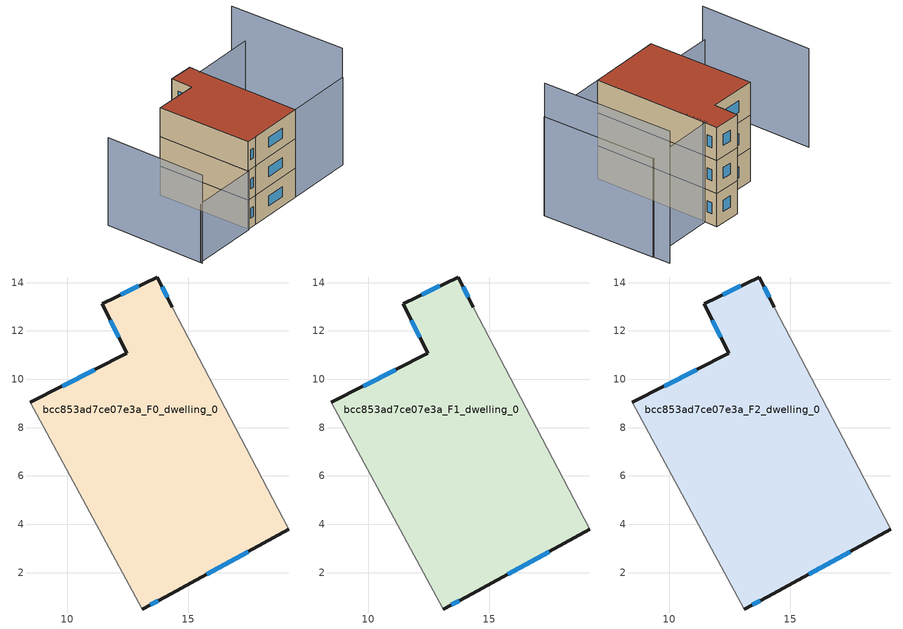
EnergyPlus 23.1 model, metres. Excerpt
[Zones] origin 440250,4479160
bcc853ad7ce07e3a_F0_dwelling_0
 floor ground (EU_floor_Construction): 14.35,12.98 19.16,3.79 14.07,1.01 13.1,0.49 8.46,9.04 12.45,11.07 11.45,13.12 13.71,14.23 z0
 wall outside (EU_wall_Construction): 14.35,12.98 13.71,14.23 11.45,13.12 12.45,11.07 8.46,9.04 / 13.1,0.49 14.07,1.01 19.16,3.79 z0:3
 wall adiabatic (EU_wall_Construction): 19.16,3.79 14.35,12.98 / 8.46,9.04 13.1,0.49 z0:3
 window (EU_Window_Construction): 14.14,13.4 13.92,13.82 / 15.76,1.93 17.48,2.86 / 13.42,0.66 13.75,0.84 / 11.12,10.4 9.78,9.71 / 11.78,12.44 12.12,11.75 / 12.96,13.86 12.2,13.49 z0.99:2.01
bcc853ad7ce07e3a_F1_dwelling_0
 floor to bcc853ad7ce07e3a_F0_dwelling_0 (EU_floor_Construction): 14.35,12.98 19.16,3.79 14.07,1.01 13.1,0.49 8.46,9.04 12.45,11.07 11.45,13.12 13.71,14.23 z3
 wall outside (EU_wall_Construction): 14.35,12.98 13.71,14.23 11.45,13.12 12.45,11.07 8.46,9.04 / 13.1,0.49 14.07,1.01 19.16,3.79 z3:6
 wall adiabatic (EU_wall_Construction): 19.16,3.79 14.35,12.98 / 8.46,9.04 13.1,0.49 z3:6
 window (EU_Window_Construction): 14.14,13.4 13.92,13.82 / 15.76,1.93 17.48,2.86 / 13.42,0.66 13.75,0.84 / 11.12,10.4 9.78,9.71 / 11.78,12.44 12.12,11.75 / 12.96,13.86 12.2,13.49 z3.99:5.01
bcc853ad7ce07e3a_F2_dwelling_0
 floor to bcc853ad7ce07e3a_F1_dwelling_0 (EU_floor_Construction): 14.35,12.98 19.16,3.79 14.07,1.01 13.1,0.49 8.46,9.04 12.45,11.07 11.45,13.12 13.71,14.23 z6
 wall outside (EU_wall_Construction): 14.35,12.98 13.71,14.23 11.45,13.12 12.45,11.07 8.46,9.04 / 13.1,0.49 14.07,1.01 19.16,3.79 z6:9
 wall adiabatic (EU_wall_Construction): 19.16,3.79 14.35,12.98 / 8.46,9.04 13.1,0.49 z6:9
 window (EU_Window_Construction): 14.14,13.4 13.92,13.82 / 15.76,1.93 17.48,2.86 / 13.42,0.66 13.75,0.84 / 11.12,10.4 9.78,9.71 / 11.78,12.44 12.12,11.75 / 12.96,13.86 12.2,13.49 z6.99:8.01
 roof outside (EU_roof_Construction): 19.16,3.79 14.35,12.98 13.71,14.23 11.45,13.12 12.45,11.07 8.46,9.04 13.1,0.49 14.07,1.01 z9
shading: 2.18,6.25 7.05,-3.08 / 25.28,7.15 19.17,3.79 / 19.17,3.79 14.04,13.11 / 14.04,13.11 20.16,16.47 / 20.16,16.47 25.28,7.15 z0:9; 13.15,0.41 6.95,-2.9 z0:6; 25.22,7.09 19.35,17.76 z0:12
[Building]
EU S2 Campaign: North Axis=0; Terrain=City; Solar Distribution=FullExterior
[Site:Location]
Madrid: Latitude=40.5; Longitude=-3.5; Time Zone=1; Elevation=609
[SizingPeriod:WeatherFileDays]
AnnualSizingPeriod: Begin Month=1; Begin Day of Month=1; End Month=12; End Day of Month=31; Day of Week for Start Day=Monday; Use Weather File Daylight Saving Period=No; Use Weather File Rain and Snow Indicators=No
[MATERIAL]
EU_InternalMass_Material: Roughness=MediumRough; Thickness=0.1; Conductivity=1; Density=1800; Specific Heat=900; Thermal Absorptance=0.9; Solar Absorptance=0.7; Visible Absorptance=0.7
[MATERIAL:NOMASS] Roughness=MediumRough; Thermal Absorptance=0.9; Solar Absorptance=0.7; Visible Absorptance=0.7
Name | Thermal Resistance
EU_wall_NoMass | 0.609216
EU_roof_NoMass | 0.513268
EU_floor_NoMass | 0.568163
[WINDOWMATERIAL:SIMPLEGLAZINGSYSTEM]
EU_Window_SimpleGlazing: UFactor=5.50606; Solar Heat Gain Coefficient=0.85; Visible Transmittance=0.85
[CONSTRUCTION]
EU_wall_Construction: EU_wall_NoMass
EU_roof_Construction: EU_roof_NoMass
EU_floor_Construction: EU_floor_NoMass
EU_InternalMass_Construction: EU_InternalMass_Material
EU_Window_Construction: EU_Window_SimpleGlazing
[ZONE] Type=1; Multiplier=1; Ceiling Height=autocalculate; Volume=218.856; Floor Area=autocalculate; Part of Total Floor Area=Yes
bcc853ad7ce07e3a_F0_dwelling_0; bcc853ad7ce07e3a_F1_dwelling_0; bcc853ad7ce07e3a_F2_dwelling_0
[INTERNALMASS] Construction=EU_InternalMass_Construction; Surface Area=72.952
Name | Zone or ZoneList
bcc853ad7ce07e3a_F0_dwelling_0_EU_InternalMass | bcc853ad7ce07e3a_F0_dwelling_0
bcc853ad7ce07e3a_F1_dwelling_0_EU_InternalMass | bcc853ad7ce07e3a_F1_dwelling_0
bcc853ad7ce07e3a_F2_dwelling_0_EU_InternalMass | bcc853ad7ce07e3a_F2_dwelling_0
[OTHEREQUIPMENT] Fuel Type=Electricity; Design Level Calculation Method=Watts/Area; Power per Zone Floor Area=1; Fraction Latent=0; Fraction Radiant=0; Fraction Lost=0; Carbon Dioxide Generation Rate=0; EndUse Subcategory=EU_Step8_InternalGains
Name | Zone or ZoneList or Space or SpaceList | Schedule
EU_Step8_InternalGain_bcc853ad7ce07e3a_F0_dwelling_0_f000 | bcc853ad7ce07e3a_F0_dwelling_0 | EU_Step8_GainSchedule_bcc853ad7ce07e3a_F0_dwelling_0_f000
EU_Step8_InternalGain_bcc853ad7ce07e3a_F1_dwelling_0_f000 | bcc853ad7ce07e3a_F1_dwelling_0 | EU_Step8_GainSchedule_bcc853ad7ce07e3a_F1_dwelling_0_f000
EU_Step8_InternalGain_bcc853ad7ce07e3a_F2_dwelling_0_f000 | bcc853ad7ce07e3a_F2_dwelling_0 | EU_Step8_GainSchedule_bcc853ad7ce07e3a_F2_dwelling_0_f000
[ZONEVENTILATION:DESIGNFLOWRATE] Schedule=EU_AlwaysOn; Design Flow Rate Calculation Method=AirChanges/Hour; Air Changes per Hour=0.752966; Ventilation Type=Natural; Fan Pressure Rise=0; Fan Total Efficiency=1; Constant Term Coefficient=1; Temperature Term Coefficient=0; Velocity Term Coefficient=0; Velocity Squared Term Coefficient=0; Minimum Indoor Temperature=-100; Maximum Indoor Temperature=100; Delta Temperature=-100; Minimum Outdoor Temperature=-100; Maximum Outdoor Temperature=100; Maximum Wind Speed=40
Name | Zone or ZoneList or Space or SpaceList
EU_ConstantAir_bcc853ad7ce07e3a_F0_dwelling_0 | bcc853ad7ce07e3a_F0_dwelling_0
EU_ConstantAir_bcc853ad7ce07e3a_F1_dwelling_0 | bcc853ad7ce07e3a_F1_dwelling_0
EU_ConstantAir_bcc853ad7ce07e3a_F2_dwelling_0 | bcc853ad7ce07e3a_F2_dwelling_0
[HVACTEMPLATE:THERMOSTAT] Constant Heating Setpoint=20; Constant Cooling Setpoint=50
EU_HeatOnly_bcc853ad7ce07e3a_F0_dwelling_0; EU_HeatOnly_bcc853ad7ce07e3a_F1_dwelling_0; EU_HeatOnly_bcc853ad7ce07e3a_F2_dwelling_0
[HVACTEMPLATE:ZONE:IDEALLOADSAIRSYSTEM] System Availability Schedule=EU_AlwaysOn; Maximum Heating Supply Air Temperature=50; Minimum Cooling Supply Air Temperature=13; Maximum Heating Supply Air Humidity Ratio=0.0156; Minimum Cooling Supply Air Humidity Ratio=0.0077; Heating Limit=NoLimit; Cooling Limit=NoLimit; Heating Availability Schedule=EU_AlwaysOn; Cooling Availability Schedule=EU_CoolingOff; Dehumidification Control Type=ConstantSensibleHeatRatio; Cooling Sensible Heat Ratio=0.7; Dehumidification Setpoint=60; Humidification Control Type=None; Humidification Setpoint=30; Outdoor Air Method=None; Outdoor Air Flow Rate per Person=0.00944; Outdoor Air Flow Rate per Zone Floor Area=0; Outdoor Air Flow Rate per Zone=0; Demand Controlled Ventilation Type=None; Outdoor Air Economizer Type=NoEconomizer; Heat Recovery Type=None; Sensible Heat Recovery Effectiveness=0.7; Latent Heat Recovery Effectiveness=0.65
Name | Template Thermostat
bcc853ad7ce07e3a_F0_dwelling_0 | EU_HeatOnly_bcc853ad7ce07e3a_F0_dwelling_0
bcc853ad7ce07e3a_F1_dwelling_0 | EU_HeatOnly_bcc853ad7ce07e3a_F1_dwelling_0
bcc853ad7ce07e3a_F2_dwelling_0 | EU_HeatOnly_bcc853ad7ce07e3a_F2_dwelling_0
[SIZING:ZONE] Zone Cooling Design Supply Air Temperature Input Method=SupplyAirTemperature; Zone Cooling Design Supply Air Temperature=13; Zone Heating Design Supply Air Temperature Input Method=SupplyAirTemperature; Zone Heating Design Supply Air Temperature=50; Zone Cooling Design Supply Air Humidity Ratio=0.008; Zone Heating Design Supply Air Humidity Ratio=0.008; Cooling Design Air Flow Method=DesignDay; Cooling Design Air Flow Rate=0; Cooling Minimum Air Flow per Zone Floor Area=0.000762; Cooling Minimum Air Flow=0; Cooling Minimum Air Flow Fraction=0.2; Heating Design Air Flow Method=DesignDay; Heating Design Air Flow Rate=0; Heating Maximum Air Flow per Zone Floor Area=0.002032; Heating Maximum Air Flow=0.141576; Heating Maximum Air Flow Fraction=0.3; Account for Dedicated Outdoor Air System=No; Dedicated Outdoor Air System Control Strategy=NeutralSupplyAir; Dedicated Outdoor Air Low Setpoint Temperature for Design=autosize; Dedicated Outdoor Air High Setpoint Temperature for Design=autosize; Zone Load Sizing Method=Sensible Load Only No Latent Load; Zone Latent Cooling Design Supply Air Humidity Ratio Input Method=HumidityRatioDifference; Zone Cooling Design Supply Air Humidity Ratio Difference=0.005; Zone Latent Heating Design Supply Air Humidity Ratio Input Method=HumidityRatioDifference; Zone Humidification Design Supply Air Humidity Ratio Difference=0.005
bcc853ad7ce07e3a_F0_dwelling_0; bcc853ad7ce07e3a_F1_dwelling_0; bcc853ad7ce07e3a_F2_dwelling_0
[SCHEDULE:CONSTANT]
Name | Hourly Value
EU_AlwaysOn | 1
EU_CoolingOff | 0
[SCHEDULE:FILE] Column Number=1; Rows to Skip at Top=0; Number of Hours of Data=8760; Column Separator=Comma; Interpolate to Timestep=No; Minutes per Item=60; Adjust Schedule for Daylight Savings=Yes
Name | File
EU_Step8_GainSchedule_bcc853ad7ce07e3a_F0_dwelling_0_f000 | ../../schedules/bcc853ad7ce07e3a/bcc853ad7ce07e3a_F0_dwelling_0_f000_gain.csv
EU_Step8_GainSchedule_bcc853ad7ce07e3a_F1_dwelling_0_f000 | ../../schedules/bcc853ad7ce07e3a/bcc853ad7ce07e3a_F1_dwelling_0_f000_gain.csv
EU_Step8_GainSchedule_bcc853ad7ce07e3a_F2_dwelling_0_f000 | ../../schedules/bcc853ad7ce07e3a/bcc853ad7ce07e3a_F2_dwelling_0_f000_gain.csv
